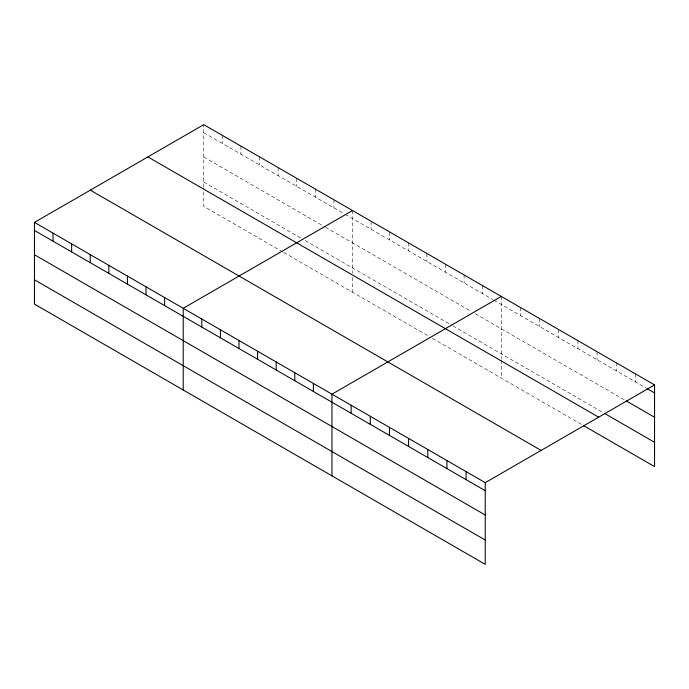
<?xml version="1.0" encoding="UTF-8"?>
<svg xmlns="http://www.w3.org/2000/svg" width="689" height="689" viewBox="0 0 689 689"><rect width="100%" height="100%" fill="white"/><g stroke="black" fill="none" stroke-linecap="round" stroke-linejoin="round"><path stroke-width="0.52" stroke-dasharray="3.44 2.58" d="M203.763 187.322L203.763 124.649M203.763 132.693L344.156 213.754M345.086 214.288L492.911 299.637M493.841 300.171L646.342 388.217M203.763 156.997L324.631 226.776M325.561 227.318L471.526 311.592M475.246 313.736L625.354 400.404M203.763 182.034L301.386 238.403M305.106 240.547L452.001 325.354M452.931 325.897L603.461 412.797M282.791 251.967L203.763 206.338L203.763 188.373M283.722 252.501L428.765 336.241M432.477 338.385L582.481 424.984M635.387 373.851L635.387 381.895M616.233 362.793L616.233 370.837M597.07 351.726L597.07 359.77M577.916 340.667L577.916 348.712M558.753 329.609L558.753 337.653M539.599 318.542L539.599 326.586M520.436 307.483L520.436 315.528M501.282 296.425L501.282 359.09M501.282 360.149L501.282 378.106M482.688 285.685L482.688 293.729M464.093 274.954L464.093 282.998M445.499 264.214L445.499 272.258M426.904 253.483L426.904 261.527M408.31 242.743L408.31 250.787M389.707 232.012L389.707 240.056M371.113 221.272L371.113 229.316M352.518 210.541L352.518 273.206M352.518 277.434L352.518 292.222M333.924 199.801L333.924 207.845M315.329 189.062L315.329 197.106M296.735 178.33L296.735 186.374M278.141 167.591L278.141 175.635M259.546 156.859L259.546 164.904M240.952 146.12L240.952 154.164M222.358 135.388L222.358 143.433"/><path stroke-width="1.03" d="M34.45 222.401L485.237 482.662L485.237 564.351L34.45 304.09L34.45 222.401L203.763 124.649L654.55 384.91L654.55 466.599L583.394 425.518M352.518 210.541L183.214 308.284L183.214 389.974M501.282 296.425L331.969 394.177L331.969 475.858M485.237 482.662L654.55 384.91M647.255 388.742L654.55 392.954M626.267 400.929L654.55 417.258M604.374 413.331L654.55 442.295M147.885 156.911L598.681 417.172M90.319 190.147L541.115 450.408M34.45 230.445L485.237 490.706M34.45 254.749L485.237 515.01M34.45 279.786L485.237 540.047M466.083 471.603L466.083 479.647M446.92 460.536L446.92 468.58M427.766 449.478L427.766 457.522M408.603 438.419L408.603 446.463M389.449 427.361L389.449 435.405M370.286 416.294L370.286 424.338M351.132 405.235L351.132 413.279M313.374 383.437L313.374 391.481M294.78 372.706L294.78 380.75M276.186 361.966L276.186 370.01M257.591 351.226L257.591 359.27M238.997 340.495L238.997 348.539M220.402 329.755L220.402 337.799M201.808 319.024L201.808 327.068M164.619 297.553L164.619 305.597M146.016 286.813L146.016 294.858M127.422 276.082L127.422 284.126M108.828 265.343L108.828 273.387M90.233 254.611L90.233 262.655M71.639 243.872L71.639 251.916M53.044 233.14L53.044 241.184"/></g></svg>
